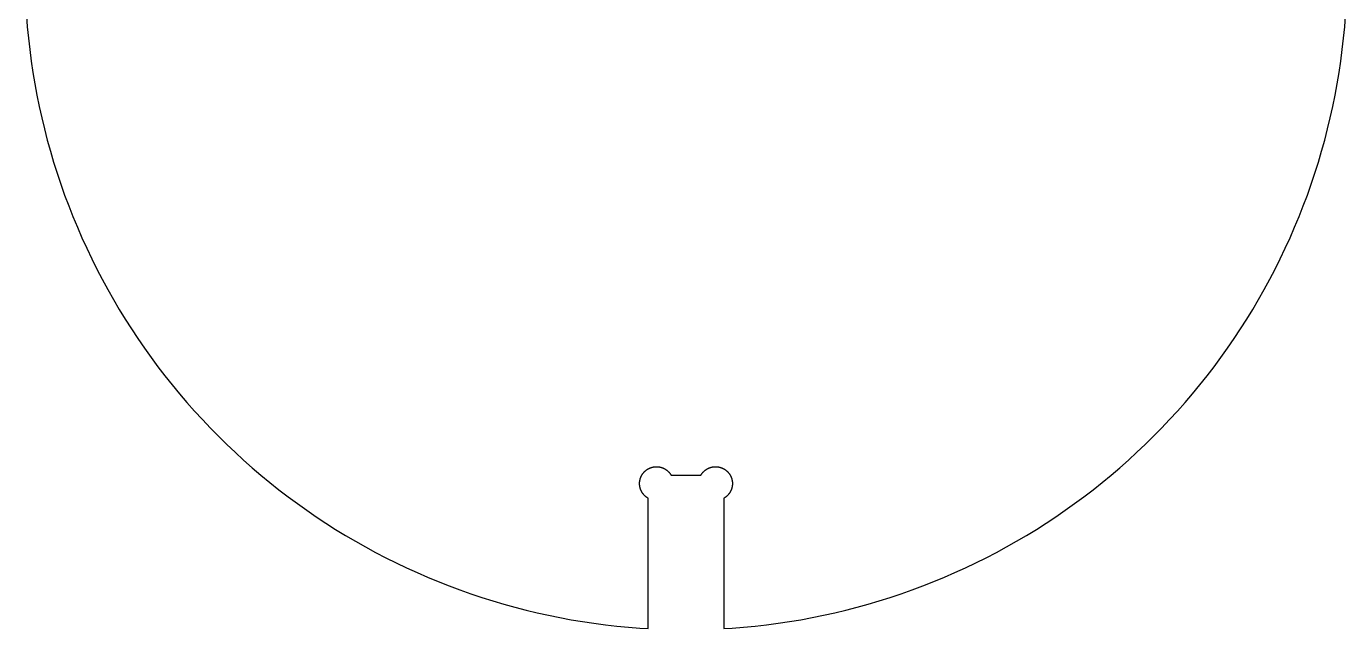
# Model space of a CAD drawing. Header units: metres. Extents: x 20 to 1960, y 15 to 485.
# Drawn here: x 510.6 to 979.4, y 15.4 to 229.6 of the extents above; entities that cross this region are included whole.
import ezdxf

# ---------------------------------------------------------------- set-up
doc = ezdxf.new("R2010")
doc.units = ezdxf.units.M

msp = doc.modelspace()

# ---------------------------------------------------------------- linework, layer by layer
for p, q in [((510.572, 233.607), (510.894, 229.518)), ((979.106, 229.518), (979.428, 233.607)), ((510.894, 229.518), (511.287, 225.436)), ((511.287, 225.436), (511.752, 221.361)), ((978.248, 221.361), (978.713, 225.436)), ((978.713, 225.436), (979.106, 229.518)), ((511.752, 221.361), (512.287, 217.294)), ((977.713, 217.294), (978.248, 221.361)), ((512.287, 217.294), (512.893, 213.238)), ((977.107, 213.238), (977.713, 217.294)), ((512.893, 213.238), (513.57, 209.193)), ((976.43, 209.193), (977.107, 213.238)), ((513.57, 209.193), (514.318, 205.16)), ((975.682, 205.16), (976.43, 209.193)), ((514.318, 205.16), (515.135, 201.141)), ((974.865, 201.141), (975.682, 205.16)), ((515.135, 201.141), (516.023, 197.137)), ((516.023, 197.137), (516.981, 193.148)), ((973.019, 193.148), (973.977, 197.137)), ((973.977, 197.137), (974.865, 201.141)), ((516.981, 193.148), (518.007, 189.178)), ((971.993, 189.178), (973.019, 193.148)), ((518.007, 189.178), (519.104, 185.225)), ((970.896, 185.225), (971.993, 189.178)), ((519.104, 185.225), (520.268, 181.293)), ((969.732, 181.293), (970.896, 185.225)), ((520.268, 181.293), (521.502, 177.381)), ((968.498, 177.381), (969.732, 181.293)), ((521.502, 177.381), (522.803, 173.491)), ((522.803, 173.491), (524.172, 169.625)), ((965.828, 169.625), (967.197, 173.491)), ((967.197, 173.491), (968.498, 177.381)), ((524.172, 169.625), (525.609, 165.784)), ((964.391, 165.784), (965.828, 169.625)), ((525.609, 165.784), (527.112, 161.967)), ((962.888, 161.967), (964.391, 165.784)), ((527.112, 161.967), (528.681, 158.178)), ((961.319, 158.178), (962.888, 161.967)), ((528.681, 158.178), (530.317, 154.417)), ((959.683, 154.417), (961.319, 158.178)), ((530.317, 154.417), (532.018, 150.685)), ((532.018, 150.685), (533.783, 146.983)), ((956.217, 146.983), (957.982, 150.685)), ((957.982, 150.685), (959.683, 154.417)), ((533.783, 146.983), (535.613, 143.312)), ((954.387, 143.312), (956.217, 146.983)), ((535.613, 143.312), (537.507, 139.674)), ((952.493, 139.674), (954.387, 143.312)), ((537.507, 139.674), (539.464, 136.07)), ((539.464, 136.07), (541.484, 132.5)), ((948.516, 132.5), (950.536, 136.07)), ((950.536, 136.07), (952.493, 139.674)), ((541.484, 132.5), (543.566, 128.966)), ((946.434, 128.966), (948.516, 132.5)), ((543.566, 128.966), (545.709, 125.469)), ((944.291, 125.469), (946.434, 128.966)), ((545.709, 125.469), (547.912, 122.01)), ((547.912, 122.01), (550.176, 118.59)), ((939.824, 118.59), (942.088, 122.01)), ((942.088, 122.01), (944.291, 125.469)), ((550.176, 118.59), (552.499, 115.21)), ((937.501, 115.21), (939.824, 118.59)), ((552.499, 115.21), (554.881, 111.87)), ((935.119, 111.87), (937.501, 115.21)), ((554.881, 111.87), (557.321, 108.573)), ((557.321, 108.573), (559.818, 105.32)), ((930.182, 105.32), (932.679, 108.573)), ((932.679, 108.573), (935.119, 111.87)), ((559.818, 105.32), (562.371, 102.11)), ((927.629, 102.11), (930.182, 105.32)), ((562.371, 102.11), (564.98, 98.9449)), ((564.98, 98.9449), (567.643, 95.8261)), ((922.357, 95.8261), (925.02, 98.9449)), ((925.02, 98.9449), (927.629, 102.11)), ((567.643, 95.8261), (570.361, 92.7543)), ((919.639, 92.7543), (922.357, 95.8261)), ((570.361, 92.7543), (573.132, 89.7304)), ((573.132, 89.7304), (575.955, 86.7553)), ((914.045, 86.7553), (916.868, 89.7304)), ((916.868, 89.7304), (919.639, 92.7543)), ((575.955, 86.7553), (578.83, 83.8299)), ((911.17, 83.8299), (914.045, 86.7553)), ((578.83, 83.8299), (581.755, 80.9552)), ((581.755, 80.9552), (584.73, 78.1319)), ((905.27, 78.1319), (908.245, 80.9552)), ((908.245, 80.9552), (911.17, 83.8299)), ((584.73, 78.1319), (587.754, 75.361)), ((587.754, 75.361), (590.826, 72.6432)), ((899.174, 72.6432), (902.246, 75.361)), ((902.246, 75.361), (905.27, 78.1319)), ((590.826, 72.6432), (593.945, 69.9796)), ((729.468, 70.2678), (729.526, 70.3551)), ((729.526, 70.3551), (729.585, 70.4415)), ((729.585, 70.4415), (729.646, 70.5267)), ((729.646, 70.5267), (729.708, 70.6109)), ((729.708, 70.6109), (729.772, 70.694)), ((729.772, 70.694), (729.837, 70.7759)), ((729.837, 70.7759), (729.904, 70.8567)), ((729.904, 70.8567), (729.972, 70.9364)), ((729.972, 70.9364), (730.041, 71.0148)), ((730.041, 71.0148), (730.112, 71.092)), ((730.112, 71.092), (730.184, 71.168)), ((730.184, 71.168), (730.257, 71.2426)), ((730.257, 71.2426), (730.332, 71.316)), ((730.332, 71.316), (730.408, 71.3881)), ((730.408, 71.3881), (730.485, 71.4589)), ((730.485, 71.4589), (730.564, 71.5283)), ((730.564, 71.5283), (730.643, 71.5963)), ((730.643, 71.5963), (730.724, 71.6629)), ((730.724, 71.6629), (730.806, 71.7281)), ((730.806, 71.7281), (730.889, 71.7918)), ((730.889, 71.7918), (730.973, 71.8541)), ((730.973, 71.8541), (731.059, 71.9149)), ((731.059, 71.9149), (731.145, 71.9742)), ((731.145, 71.9742), (731.232, 72.032)), ((731.232, 72.032), (731.32, 72.0883)), ((731.32, 72.0883), (731.41, 72.143)), ((731.41, 72.143), (731.5, 72.1962)), ((731.5, 72.1962), (731.591, 72.2477)), ((731.591, 72.2477), (731.683, 72.2977)), ((731.683, 72.2977), (731.776, 72.346)), ((731.776, 72.346), (731.87, 72.3928)), ((731.87, 72.3928), (731.964, 72.4378)), ((731.964, 72.4378), (732.06, 72.4813)), ((732.06, 72.4813), (732.156, 72.523)), ((732.156, 72.523), (732.252, 72.5631)), ((732.252, 72.5631), (732.35, 72.6015)), ((732.35, 72.6015), (732.448, 72.6382)), ((732.448, 72.6382), (732.547, 72.6731)), ((732.547, 72.6731), (732.646, 72.7063)), ((732.646, 72.7063), (732.746, 72.7378)), ((732.746, 72.7378), (732.846, 72.7676)), ((732.846, 72.7676), (732.947, 72.7955)), ((732.947, 72.7955), (733.048, 72.8218)), ((733.048, 72.8218), (733.15, 72.8462)), ((733.15, 72.8462), (733.253, 72.8689)), ((733.253, 72.8689), (733.355, 72.8898)), ((733.355, 72.8898), (733.458, 72.9088)), ((733.458, 72.9088), (733.561, 72.9261)), ((733.561, 72.9261), (733.665, 72.9416)), ((733.665, 72.9416), (733.769, 72.9553)), ((733.769, 72.9553), (733.873, 72.9671)), ((733.873, 72.9671), (733.977, 72.9772)), ((733.977, 72.9772), (734.081, 72.9854)), ((734.081, 72.9854), (734.186, 72.9918)), ((734.186, 72.9918), (734.291, 72.9963)), ((734.291, 72.9963), (734.395, 72.9991)), ((734.395, 72.9991), (734.5, 73)), ((734.5, 73), (734.605, 72.9991)), ((734.605, 72.9991), (734.709, 72.9963)), ((734.709, 72.9963), (734.814, 72.9918)), ((734.814, 72.9918), (734.919, 72.9854)), ((734.919, 72.9854), (735.023, 72.9772)), ((735.023, 72.9772), (735.127, 72.9671)), ((735.127, 72.9671), (735.231, 72.9553)), ((735.231, 72.9553), (735.335, 72.9416)), ((735.335, 72.9416), (735.439, 72.9261)), ((735.439, 72.9261), (735.542, 72.9088)), ((735.542, 72.9088), (735.645, 72.8898)), ((735.645, 72.8898), (735.747, 72.8689)), ((735.747, 72.8689), (735.85, 72.8462)), ((735.85, 72.8462), (735.952, 72.8218)), ((735.952, 72.8218), (736.053, 72.7955)), ((736.053, 72.7955), (736.154, 72.7676)), ((736.154, 72.7676), (736.254, 72.7378)), ((736.254, 72.7378), (736.354, 72.7063)), ((736.354, 72.7063), (736.453, 72.6731)), ((736.453, 72.6731), (736.552, 72.6382)), ((736.552, 72.6382), (736.65, 72.6015)), ((736.65, 72.6015), (736.748, 72.5631)), ((736.748, 72.5631), (736.844, 72.523)), ((736.844, 72.523), (736.94, 72.4813)), ((736.94, 72.4813), (737.036, 72.4378)), ((737.036, 72.4378), (737.13, 72.3928)), ((737.13, 72.3928), (737.224, 72.346)), ((737.224, 72.346), (737.317, 72.2977)), ((737.317, 72.2977), (737.409, 72.2477)), ((737.409, 72.2477), (737.5, 72.1962)), ((737.5, 72.1962), (737.59, 72.143)), ((737.59, 72.143), (737.68, 72.0883)), ((737.68, 72.0883), (737.768, 72.032)), ((737.768, 72.032), (737.855, 71.9742)), ((737.855, 71.9742), (737.941, 71.9149)), ((737.941, 71.9149), (738.027, 71.8541)), ((738.027, 71.8541), (738.111, 71.7918)), ((738.111, 71.7918), (738.194, 71.7281)), ((738.194, 71.7281), (738.276, 71.6629)), ((738.276, 71.6629), (738.357, 71.5963)), ((738.357, 71.5963), (738.436, 71.5283)), ((738.436, 71.5283), (738.515, 71.4589)), ((738.515, 71.4589), (738.592, 71.3881)), ((738.592, 71.3881), (738.668, 71.316)), ((738.668, 71.316), (738.743, 71.2426)), ((738.743, 71.2426), (738.816, 71.168)), ((738.816, 71.168), (738.888, 71.092)), ((738.888, 71.092), (738.959, 71.0148)), ((738.959, 71.0148), (739.028, 70.9364)), ((739.028, 70.9364), (739.096, 70.8567)), ((739.096, 70.8567), (739.163, 70.7759)), ((739.163, 70.7759), (739.228, 70.694)), ((739.228, 70.694), (739.292, 70.6109)), ((739.292, 70.6109), (739.354, 70.5267)), ((739.354, 70.5267), (739.415, 70.4415)), ((739.415, 70.4415), (739.474, 70.3551)), ((739.474, 70.3551), (739.532, 70.2678)), ((750.468, 70.2678), (750.526, 70.3551)), ((750.526, 70.3551), (750.585, 70.4415)), ((750.585, 70.4415), (750.646, 70.5267)), ((750.646, 70.5267), (750.708, 70.6109)), ((750.708, 70.6109), (750.772, 70.694)), ((750.772, 70.694), (750.837, 70.7759)), ((750.837, 70.7759), (750.904, 70.8567)), ((750.904, 70.8567), (750.972, 70.9364)), ((750.972, 70.9364), (751.041, 71.0148)), ((751.041, 71.0148), (751.112, 71.092)), ((751.112, 71.092), (751.184, 71.168)), ((751.184, 71.168), (751.257, 71.2426)), ((751.257, 71.2426), (751.332, 71.316)), ((751.332, 71.316), (751.408, 71.3881)), ((751.408, 71.3881), (751.485, 71.4589)), ((751.485, 71.4589), (751.564, 71.5283)), ((751.564, 71.5283), (751.643, 71.5963)), ((751.643, 71.5963), (751.724, 71.6629)), ((751.724, 71.6629), (751.806, 71.7281)), ((751.806, 71.7281), (751.889, 71.7918)), ((751.889, 71.7918), (751.973, 71.8541)), ((751.973, 71.8541), (752.059, 71.9149)), ((752.059, 71.9149), (752.145, 71.9742)), ((752.145, 71.9742), (752.232, 72.032)), ((752.232, 72.032), (752.32, 72.0883)), ((752.32, 72.0883), (752.41, 72.143)), ((752.41, 72.143), (752.5, 72.1962)), ((752.5, 72.1962), (752.591, 72.2477)), ((752.591, 72.2477), (752.683, 72.2977)), ((752.683, 72.2977), (752.776, 72.346)), ((752.776, 72.346), (752.87, 72.3928)), ((752.87, 72.3928), (752.964, 72.4378)), ((752.964, 72.4378), (753.06, 72.4813)), ((753.06, 72.4813), (753.156, 72.523)), ((753.156, 72.523), (753.252, 72.5631)), ((753.252, 72.5631), (753.35, 72.6015)), ((753.35, 72.6015), (753.448, 72.6382)), ((753.448, 72.6382), (753.547, 72.6731)), ((753.547, 72.6731), (753.646, 72.7063)), ((753.646, 72.7063), (753.746, 72.7378)), ((753.746, 72.7378), (753.846, 72.7676)), ((753.846, 72.7676), (753.947, 72.7955)), ((753.947, 72.7955), (754.048, 72.8218)), ((754.048, 72.8218), (754.15, 72.8462)), ((754.15, 72.8462), (754.253, 72.8689)), ((754.253, 72.8689), (754.355, 72.8898)), ((754.355, 72.8898), (754.458, 72.9088)), ((754.458, 72.9088), (754.561, 72.9261)), ((754.561, 72.9261), (754.665, 72.9416)), ((754.665, 72.9416), (754.769, 72.9553)), ((754.769, 72.9553), (754.873, 72.9671)), ((754.873, 72.9671), (754.977, 72.9772)), ((754.977, 72.9772), (755.081, 72.9854)), ((755.081, 72.9854), (755.186, 72.9918)), ((755.186, 72.9918), (755.291, 72.9963)), ((755.291, 72.9963), (755.395, 72.9991)), ((755.395, 72.9991), (755.5, 73)), ((755.5, 73), (755.605, 72.9991)), ((755.605, 72.9991), (755.709, 72.9963)), ((755.709, 72.9963), (755.814, 72.9918)), ((755.814, 72.9918), (755.919, 72.9854)), ((755.919, 72.9854), (756.023, 72.9772)), ((756.023, 72.9772), (756.127, 72.9671)), ((756.127, 72.9671), (756.231, 72.9553)), ((756.231, 72.9553), (756.335, 72.9416)), ((756.335, 72.9416), (756.439, 72.9261)), ((756.439, 72.9261), (756.542, 72.9088)), ((756.542, 72.9088), (756.645, 72.8898)), ((756.645, 72.8898), (756.747, 72.8689)), ((756.747, 72.8689), (756.85, 72.8462)), ((756.85, 72.8462), (756.952, 72.8218)), ((756.952, 72.8218), (757.053, 72.7955)), ((757.053, 72.7955), (757.154, 72.7676)), ((757.154, 72.7676), (757.254, 72.7378)), ((757.254, 72.7378), (757.354, 72.7063)), ((757.354, 72.7063), (757.453, 72.6731)), ((757.453, 72.6731), (757.552, 72.6382)), ((757.552, 72.6382), (757.65, 72.6015)), ((757.65, 72.6015), (757.748, 72.5631)), ((757.748, 72.5631), (757.844, 72.523)), ((757.844, 72.523), (757.94, 72.4813)), ((757.94, 72.4813), (758.036, 72.4378)), ((758.036, 72.4378), (758.13, 72.3928)), ((758.13, 72.3928), (758.224, 72.346)), ((758.224, 72.346), (758.317, 72.2977)), ((758.317, 72.2977), (758.409, 72.2477)), ((758.409, 72.2477), (758.5, 72.1962)), ((758.5, 72.1962), (758.59, 72.143)), ((758.59, 72.143), (758.68, 72.0883)), ((758.68, 72.0883), (758.768, 72.032)), ((758.768, 72.032), (758.855, 71.9742)), ((758.855, 71.9742), (758.941, 71.9149)), ((758.941, 71.9149), (759.027, 71.8541)), ((759.027, 71.8541), (759.111, 71.7918)), ((759.111, 71.7918), (759.194, 71.7281)), ((759.194, 71.7281), (759.276, 71.6629)), ((759.276, 71.6629), (759.357, 71.5963)), ((759.357, 71.5963), (759.436, 71.5283)), ((759.436, 71.5283), (759.515, 71.4589)), ((759.515, 71.4589), (759.592, 71.3881)), ((759.592, 71.3881), (759.668, 71.316)), ((759.668, 71.316), (759.743, 71.2426)), ((759.743, 71.2426), (759.816, 71.168)), ((759.816, 71.168), (759.888, 71.092)), ((759.888, 71.092), (759.959, 71.0148)), ((759.959, 71.0148), (760.028, 70.9364)), ((760.028, 70.9364), (760.096, 70.8567)), ((760.096, 70.8567), (760.163, 70.7759)), ((760.163, 70.7759), (760.228, 70.694)), ((760.228, 70.694), (760.292, 70.6109)), ((760.292, 70.6109), (760.354, 70.5267)), ((760.354, 70.5267), (760.415, 70.4415)), ((760.415, 70.4415), (760.474, 70.3551)), ((760.474, 70.3551), (760.532, 70.2678)), ((896.055, 69.9796), (899.174, 72.6432)), ((593.945, 69.9796), (597.11, 67.3707)), ((597.11, 67.3707), (600.32, 64.8175)), ((728.5, 67), (728.501, 67.1047)), ((728.501, 66.8953), (728.5, 67)), ((728.501, 67.1047), (728.504, 67.2094)), ((728.504, 66.7906), (728.501, 66.8953)), ((728.504, 67.2094), (728.508, 67.314)), ((728.508, 66.686), (728.504, 66.7906)), ((728.508, 67.314), (728.515, 67.4185)), ((728.515, 66.5815), (728.508, 66.686)), ((728.515, 67.4185), (728.523, 67.5229)), ((728.523, 66.4771), (728.515, 66.5815)), ((728.523, 67.5229), (728.533, 67.6272)), ((728.533, 66.3728), (728.523, 66.4771)), ((728.533, 67.6272), (728.545, 67.7312)), ((728.545, 66.2688), (728.533, 66.3728)), ((728.545, 67.7312), (728.558, 67.835)), ((728.558, 66.165), (728.545, 66.2688)), ((728.558, 67.835), (728.574, 67.9386)), ((728.574, 66.0614), (728.558, 66.165)), ((728.574, 67.9386), (728.591, 68.0419)), ((728.591, 65.9581), (728.574, 66.0614)), ((728.591, 68.0419), (728.61, 68.1449)), ((728.61, 65.8551), (728.591, 65.9581)), ((728.61, 68.1449), (728.631, 68.2475)), ((728.631, 65.7525), (728.61, 65.8551)), ((728.631, 68.2475), (728.654, 68.3497)), ((728.654, 65.6503), (728.631, 65.7525)), ((728.654, 68.3497), (728.678, 68.4515)), ((728.678, 65.5485), (728.654, 65.6503)), ((728.678, 68.4515), (728.704, 68.5529)), ((728.704, 68.5529), (728.732, 68.6538)), ((728.732, 68.6538), (728.762, 68.7542)), ((728.762, 68.7542), (728.794, 68.8541)), ((728.794, 68.8541), (728.827, 68.9534)), ((728.827, 68.9534), (728.862, 69.0521)), ((728.862, 69.0521), (728.898, 69.1502)), ((728.898, 69.1502), (728.937, 69.2476)), ((728.937, 69.2476), (728.977, 69.3444)), ((728.977, 69.3444), (729.019, 69.4404)), ((729.019, 69.4404), (729.062, 69.5357)), ((729.062, 69.5357), (729.107, 69.6302)), ((729.107, 69.6302), (729.154, 69.7239)), ((729.154, 69.7239), (729.202, 69.8168)), ((729.202, 69.8168), (729.252, 69.9089)), ((729.252, 69.9089), (729.304, 70)), ((729.304, 70), (729.357, 70.0902)), ((729.357, 70.0902), (729.412, 70.1795)), ((729.412, 70.1795), (729.468, 70.2678)), ((739.532, 70.2678), (739.588, 70.1795)), ((739.588, 70.1795), (739.643, 70.0902)), ((739.643, 70.0902), (739.696, 70)), ((739.696, 70), (750.304, 70)), ((750.304, 70), (750.357, 70.0902)), ((750.357, 70.0902), (750.412, 70.1795)), ((750.412, 70.1795), (750.468, 70.2678)), ((760.532, 70.2678), (760.588, 70.1795)), ((760.588, 70.1795), (760.643, 70.0902)), ((760.643, 70.0902), (760.696, 70)), ((760.696, 70), (760.748, 69.9089)), ((760.748, 69.9089), (760.798, 69.8168)), ((760.798, 69.8168), (760.846, 69.7239)), ((760.846, 69.7239), (760.893, 69.6302)), ((760.893, 69.6302), (760.938, 69.5357)), ((760.938, 69.5357), (760.981, 69.4404)), ((760.981, 69.4404), (761.023, 69.3444)), ((761.023, 69.3444), (761.063, 69.2476)), ((761.063, 69.2476), (761.102, 69.1502)), ((761.102, 69.1502), (761.138, 69.0521)), ((761.138, 69.0521), (761.173, 68.9534)), ((761.173, 68.9534), (761.206, 68.8541)), ((761.206, 68.8541), (761.238, 68.7542)), ((761.238, 68.7542), (761.268, 68.6538)), ((761.268, 68.6538), (761.296, 68.5529)), ((761.296, 68.5529), (761.322, 68.4515)), ((761.322, 68.4515), (761.346, 68.3497)), ((761.346, 65.6503), (761.322, 65.5485)), ((761.346, 68.3497), (761.369, 68.2475)), ((761.369, 65.7525), (761.346, 65.6503)), ((761.369, 68.2475), (761.39, 68.1449)), ((761.39, 65.8551), (761.369, 65.7525)), ((761.39, 68.1449), (761.409, 68.0419)), ((761.409, 65.9581), (761.39, 65.8551)), ((761.409, 68.0419), (761.426, 67.9386)), ((761.426, 66.0614), (761.409, 65.9581)), ((761.426, 67.9386), (761.442, 67.835)), ((761.442, 66.165), (761.426, 66.0614)), ((761.442, 67.835), (761.455, 67.7312)), ((761.455, 66.2688), (761.442, 66.165)), ((761.455, 67.7312), (761.467, 67.6272)), ((761.467, 66.3728), (761.455, 66.2688)), ((761.467, 67.6272), (761.477, 67.5229)), ((761.477, 66.4771), (761.467, 66.3728)), ((761.477, 67.5229), (761.485, 67.4185)), ((761.485, 66.5815), (761.477, 66.4771)), ((761.485, 67.4185), (761.492, 67.314)), ((761.492, 66.686), (761.485, 66.5815)), ((761.492, 67.314), (761.496, 67.2094)), ((761.496, 66.7906), (761.492, 66.686)), ((761.496, 67.2094), (761.499, 67.1047)), ((761.499, 66.8953), (761.496, 66.7906)), ((761.499, 67.1047), (761.5, 67)), ((761.5, 67), (761.499, 66.8953)), ((889.68, 64.8175), (892.89, 67.3707)), ((892.89, 67.3707), (896.055, 69.9796)), ((600.32, 64.8175), (603.573, 62.3207)), ((603.573, 62.3207), (606.87, 59.881)), ((728.704, 65.4471), (728.678, 65.5485)), ((728.732, 65.3462), (728.704, 65.4471)), ((728.762, 65.2458), (728.732, 65.3462)), ((728.794, 65.1459), (728.762, 65.2458)), ((728.827, 65.0466), (728.794, 65.1459)), ((728.862, 64.9479), (728.827, 65.0466)), ((728.898, 64.8498), (728.862, 64.9479)), ((728.937, 64.7524), (728.898, 64.8498)), ((728.977, 64.6556), (728.937, 64.7524)), ((729.019, 64.5596), (728.977, 64.6556)), ((729.062, 64.4643), (729.019, 64.5596)), ((729.107, 64.3698), (729.062, 64.4643)), ((729.154, 64.276), (729.107, 64.3698)), ((729.202, 64.1832), (729.154, 64.276)), ((729.252, 64.0911), (729.202, 64.1832)), ((729.304, 64), (729.252, 64.0911)), ((729.357, 63.9098), (729.304, 64)), ((729.412, 63.8205), (729.357, 63.9098)), ((729.468, 63.7322), (729.412, 63.8205)), ((729.526, 63.6448), (729.468, 63.7322)), ((729.585, 63.5585), (729.526, 63.6448)), ((729.646, 63.4733), (729.585, 63.5585)), ((729.708, 63.3891), (729.646, 63.4733)), ((729.772, 63.306), (729.708, 63.3891)), ((729.837, 63.2241), (729.772, 63.306)), ((729.904, 63.1433), (729.837, 63.2241)), ((729.972, 63.0636), (729.904, 63.1433)), ((730.041, 62.9852), (729.972, 63.0636)), ((730.112, 62.908), (730.041, 62.9852)), ((730.184, 62.832), (730.112, 62.908)), ((730.257, 62.7574), (730.184, 62.832)), ((730.332, 62.684), (730.257, 62.7574)), ((730.408, 62.6119), (730.332, 62.684)), ((730.485, 62.5411), (730.408, 62.6119)), ((730.564, 62.4717), (730.485, 62.5411)), ((730.643, 62.4037), (730.564, 62.4717)), ((730.724, 62.3371), (730.643, 62.4037)), ((730.806, 62.2719), (730.724, 62.3371)), ((730.889, 62.2082), (730.806, 62.2719)), ((730.973, 62.1459), (730.889, 62.2082)), ((731.059, 62.0851), (730.973, 62.1459)), ((731.145, 62.0258), (731.059, 62.0851)), ((731.232, 61.968), (731.145, 62.0258)), ((731.32, 61.9117), (731.232, 61.968)), ((731.41, 61.857), (731.32, 61.9117)), ((731.5, 61.8038), (731.41, 61.857)), ((731.5, 15.3955), (731.5, 61.8038)), ((758.59, 61.857), (758.5, 61.8038)), ((758.5, 61.8038), (758.5, 15.3955)), ((758.68, 61.9117), (758.59, 61.857)), ((758.768, 61.968), (758.68, 61.9117)), ((758.855, 62.0258), (758.768, 61.968)), ((758.941, 62.0851), (758.855, 62.0258)), ((759.027, 62.1459), (758.941, 62.0851)), ((759.111, 62.2082), (759.027, 62.1459)), ((759.194, 62.2719), (759.111, 62.2082)), ((759.276, 62.3371), (759.194, 62.2719)), ((759.357, 62.4037), (759.276, 62.3371)), ((759.436, 62.4717), (759.357, 62.4037)), ((759.515, 62.5411), (759.436, 62.4717)), ((759.592, 62.6119), (759.515, 62.5411)), ((759.668, 62.684), (759.592, 62.6119)), ((759.743, 62.7574), (759.668, 62.684)), ((759.816, 62.832), (759.743, 62.7574)), ((759.888, 62.908), (759.816, 62.832)), ((759.959, 62.9852), (759.888, 62.908)), ((760.028, 63.0636), (759.959, 62.9852)), ((760.096, 63.1433), (760.028, 63.0636)), ((760.163, 63.2241), (760.096, 63.1433)), ((760.228, 63.306), (760.163, 63.2241)), ((760.292, 63.3891), (760.228, 63.306)), ((760.354, 63.4733), (760.292, 63.3891)), ((760.415, 63.5585), (760.354, 63.4733)), ((760.474, 63.6448), (760.415, 63.5585)), ((760.532, 63.7322), (760.474, 63.6448)), ((760.588, 63.8205), (760.532, 63.7322)), ((760.643, 63.9098), (760.588, 63.8205)), ((760.696, 64), (760.643, 63.9098)), ((760.748, 64.0911), (760.696, 64)), ((760.798, 64.1832), (760.748, 64.0911)), ((760.846, 64.276), (760.798, 64.1832)), ((760.893, 64.3698), (760.846, 64.276)), ((760.938, 64.4643), (760.893, 64.3698)), ((760.981, 64.5596), (760.938, 64.4643)), ((761.023, 64.6556), (760.981, 64.5596)), ((761.063, 64.7524), (761.023, 64.6556)), ((761.102, 64.8498), (761.063, 64.7524)), ((761.138, 64.9479), (761.102, 64.8498)), ((761.173, 65.0466), (761.138, 64.9479)), ((761.206, 65.1459), (761.173, 65.0466)), ((761.238, 65.2458), (761.206, 65.1459)), ((761.268, 65.3462), (761.238, 65.2458)), ((761.296, 65.4471), (761.268, 65.3462)), ((761.322, 65.5485), (761.296, 65.4471)), ((883.13, 59.881), (886.427, 62.3207)), ((886.427, 62.3207), (889.68, 64.8175)), ((606.87, 59.881), (610.21, 57.4993)), ((610.21, 57.4993), (613.59, 55.1762)), ((876.41, 55.1762), (879.79, 57.4993)), ((879.79, 57.4993), (883.13, 59.881)), ((613.59, 55.1762), (617.01, 52.9124)), ((617.01, 52.9124), (620.469, 50.7087)), ((869.531, 50.7087), (872.99, 52.9124)), ((872.99, 52.9124), (876.41, 55.1762)), ((620.469, 50.7087), (623.966, 48.5657)), ((623.966, 48.5657), (627.5, 46.484)), ((862.5, 46.484), (866.034, 48.5657)), ((866.034, 48.5657), (869.531, 50.7087)), ((627.5, 46.484), (631.07, 44.4644)), ((631.07, 44.4644), (634.674, 42.5073)), ((634.674, 42.5073), (638.312, 40.6135)), ((851.688, 40.6135), (855.326, 42.5073)), ((855.326, 42.5073), (858.93, 44.4644)), ((858.93, 44.4644), (862.5, 46.484)), ((638.312, 40.6135), (641.983, 38.7834)), ((641.983, 38.7834), (645.685, 37.0177)), ((844.315, 37.0177), (848.017, 38.7834)), ((848.017, 38.7834), (851.688, 40.6135)), ((645.685, 37.0177), (649.417, 35.3168)), ((649.417, 35.3168), (653.178, 33.6814)), ((653.178, 33.6814), (656.967, 32.1118)), ((833.033, 32.1118), (836.822, 33.6814)), ((836.822, 33.6814), (840.583, 35.3168)), ((840.583, 35.3168), (844.315, 37.0177)), ((656.967, 32.1118), (660.784, 30.6086)), ((660.784, 30.6086), (664.625, 29.1722)), ((664.625, 29.1722), (668.491, 27.8031)), ((821.509, 27.8031), (825.375, 29.1722)), ((825.375, 29.1722), (829.216, 30.6086)), ((829.216, 30.6086), (833.033, 32.1118)), ((668.491, 27.8031), (672.381, 26.5017)), ((672.381, 26.5017), (676.293, 25.2684)), ((676.293, 25.2684), (680.225, 24.1035)), ((680.225, 24.1035), (684.178, 23.0074)), ((805.822, 23.0074), (809.775, 24.1035)), ((809.775, 24.1035), (813.707, 25.2684)), ((813.707, 25.2684), (817.619, 26.5017)), ((817.619, 26.5017), (821.509, 27.8031)), ((684.178, 23.0074), (688.148, 21.9805)), ((688.148, 21.9805), (692.136, 21.023)), ((692.136, 21.023), (696.141, 20.1353)), ((696.141, 20.1353), (700.16, 19.3176)), ((700.16, 19.3176), (704.193, 18.5702)), ((785.807, 18.5702), (789.84, 19.3176)), ((789.84, 19.3176), (793.859, 20.1353)), ((793.859, 20.1353), (797.864, 21.023)), ((797.864, 21.023), (801.852, 21.9805)), ((801.852, 21.9805), (805.822, 23.0074)), ((704.193, 18.5702), (708.238, 17.8932)), ((708.238, 17.8932), (712.294, 17.287)), ((712.294, 17.287), (716.361, 16.7517)), ((716.361, 16.7517), (720.436, 16.2874)), ((720.436, 16.2874), (724.518, 15.8943)), ((724.518, 15.8943), (728.607, 15.5724)), ((728.607, 15.5724), (731.5, 15.3955)), ((758.5, 15.3955), (761.393, 15.5724)), ((761.393, 15.5724), (765.482, 15.8943)), ((765.482, 15.8943), (769.564, 16.2874)), ((769.564, 16.2874), (773.639, 16.7517)), ((773.639, 16.7517), (777.706, 17.287)), ((777.706, 17.287), (781.762, 17.8932)), ((781.762, 17.8932), (785.807, 18.5702))]:
    msp.add_line(p, q)

doc.saveas('drawing.dxf')
